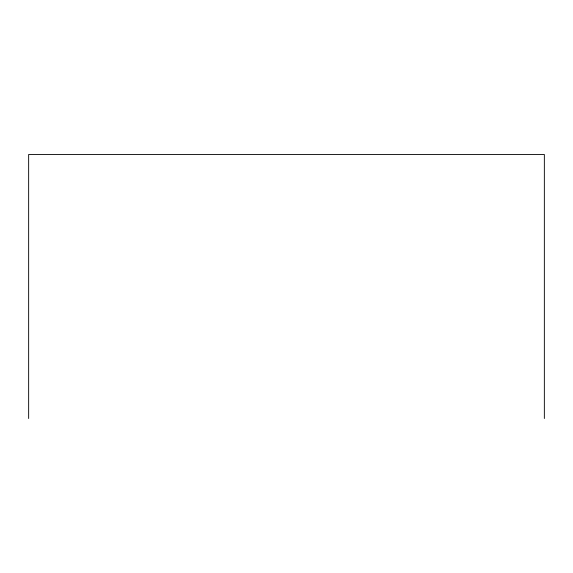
<?xml version="1.0" encoding="UTF-8"?>
<svg xmlns="http://www.w3.org/2000/svg" width="573" height="573" viewBox="0 0 573 573"><rect width="100%" height="100%" fill="white"/><g stroke="black" fill="none" stroke-linecap="round" stroke-linejoin="round"><path stroke-width="0.86" d="M544.35 418.512L544.35 154.488L28.65 154.488L28.65 418.512"/></g></svg>
